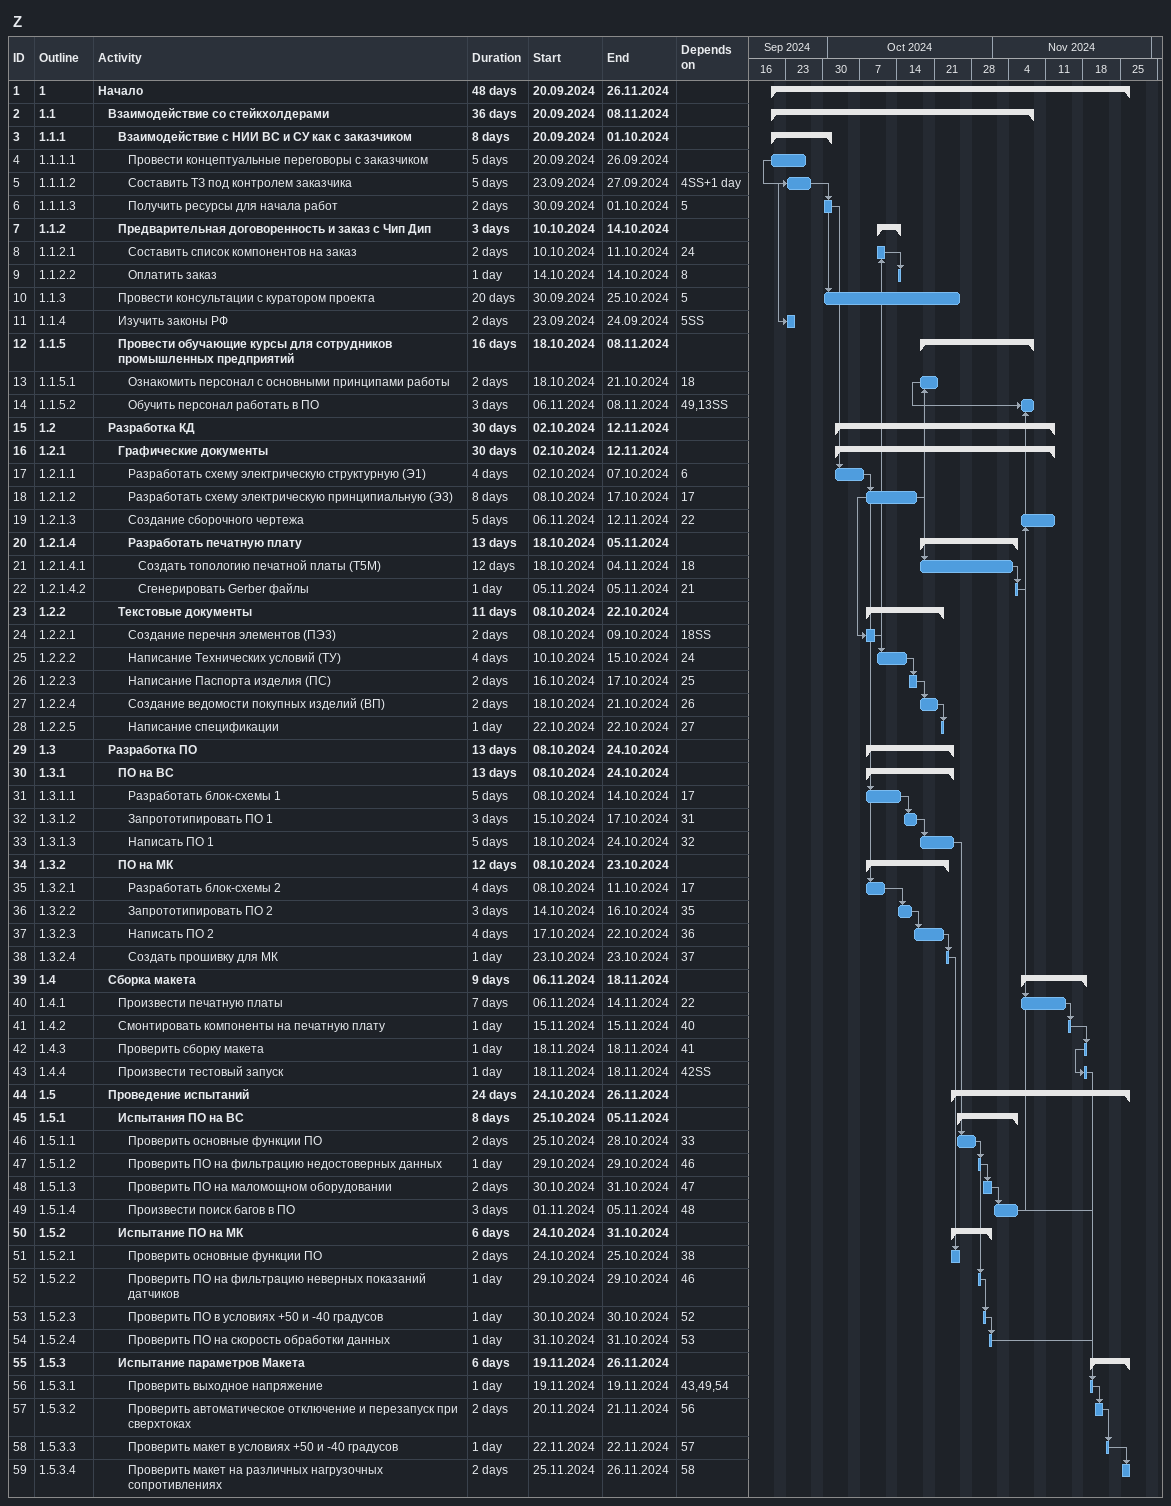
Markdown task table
Z

| ID | WBS | Task | Duration | Start | Finish | Predecessors |
|---|---|---|---|---|---|---|
| 1 | 1 | **Начало** | 48d | 2024-09-20 | 2024-11-26 |  |
| 2 | 1.1 | **Взаимодействие со стейкхолдерами** | 36d | 2024-09-20 | 2024-11-08 |  |
| 3 | 1.1.1 | **Взаимодействие с НИИ ВС и СУ как с заказчиком** | 8d | 2024-09-20 | 2024-10-01 |  |
| 4 | 1.1.1.1 | Провести концептуальные переговоры с заказчиком | 5d | 2024-09-20 | 2024-09-26 |  |
| 5 | 1.1.1.2 | Составить ТЗ под контролем заказчика | 5d | 2024-09-23 | 2024-09-27 | 4SS+1d |
| 6 | 1.1.1.3 | Получить ресурсы для начала работ | 2d | 2024-09-30 | 2024-10-01 | 5 |
| 7 | 1.1.2 | **Предварительная договоренность и заказ с Чип Дип** | 3d | 2024-10-10 | 2024-10-14 |  |
| 8 | 1.1.2.1 | Составить список компонентов на заказ | 2d | 2024-10-10 | 2024-10-11 | 24 |
| 9 | 1.1.2.2 | Оплатить заказ | 1d | 2024-10-14 | 2024-10-14 | 8 |
| 10 | 1.1.3 | Провести консультации с куратором проекта | 20d | 2024-09-30 | 2024-10-25 | 5 |
| 11 | 1.1.4 | Изучить законы РФ | 2d | 2024-09-23 | 2024-09-24 | 5SS |
| 12 | 1.1.5 | **Провести обучающие курсы для сотрудников промышленных предприятий** | 16d | 2024-10-18 | 2024-11-08 |  |
| 13 | 1.1.5.1 | Ознакомить персонал с основными принципами работы | 2d | 2024-10-18 | 2024-10-21 | 18 |
| 14 | 1.1.5.2 | Обучить персонал работать в ПО | 3d | 2024-11-06 | 2024-11-08 | 49, 13SS |
| 15 | 1.2 | **Разработка КД** | 30d | 2024-10-02 | 2024-11-12 |  |
| 16 | 1.2.1 | **Графические документы** | 30d | 2024-10-02 | 2024-11-12 |  |
| 17 | 1.2.1.1 | Разработать схему электрическую структурную (Э1) | 4d | 2024-10-02 | 2024-10-07 | 6 |
| 18 | 1.2.1.2 | Разработать схему электрическую принципиальную (Э3) | 8d | 2024-10-08 | 2024-10-17 | 17 |
| 19 | 1.2.1.3 | Создание сборочного чертежа | 5d | 2024-11-06 | 2024-11-12 | 22 |
| 20 | 1.2.1.4 | **Разработать печатную плату** | 13d | 2024-10-18 | 2024-11-05 |  |
| 21 | 1.2.1.4.1 | Создать топологию печатной платы (Т5М) | 12d | 2024-10-18 | 2024-11-04 | 18 |
| 22 | 1.2.1.4.2 | Сгенерировать Gerber файлы | 1d | 2024-11-05 | 2024-11-05 | 21 |
| 23 | 1.2.2 | **Текстовые документы** | 11d | 2024-10-08 | 2024-10-22 |  |
| 24 | 1.2.2.1 | Создание перечня элементов (ПЭ3) | 2d | 2024-10-08 | 2024-10-09 | 18SS |
| 25 | 1.2.2.2 | Написание Технических условий (ТУ) | 4d | 2024-10-10 | 2024-10-15 | 24 |
| 26 | 1.2.2.3 | Написание Паспорта изделия (ПС) | 2d | 2024-10-16 | 2024-10-17 | 25 |
| 27 | 1.2.2.4 | Создание ведомости покупных изделий (ВП) | 2d | 2024-10-18 | 2024-10-21 | 26 |
| 28 | 1.2.2.5 | Написание спецификации | 1d | 2024-10-22 | 2024-10-22 | 27 |
| 29 | 1.3 | **Разработка ПО** | 13d | 2024-10-08 | 2024-10-24 |  |
| 30 | 1.3.1 | **ПО на ВС** | 13d | 2024-10-08 | 2024-10-24 |  |
| 31 | 1.3.1.1 | Разработать блок-схемы 1 | 5d | 2024-10-08 | 2024-10-14 | 17 |
| 32 | 1.3.1.2 | Запрототипировать ПО 1 | 3d | 2024-10-15 | 2024-10-17 | 31 |
| 33 | 1.3.1.3 | Написать ПО 1 | 5d | 2024-10-18 | 2024-10-24 | 32 |
| 34 | 1.3.2 | **ПО на МК** | 12d | 2024-10-08 | 2024-10-23 |  |
| 35 | 1.3.2.1 | Разработать блок-схемы 2 | 4d | 2024-10-08 | 2024-10-11 | 17 |
| 36 | 1.3.2.2 | Запрототипировать ПО 2 | 3d | 2024-10-14 | 2024-10-16 | 35 |
| 37 | 1.3.2.3 | Написать ПО 2 | 4d | 2024-10-17 | 2024-10-22 | 36 |
| 38 | 1.3.2.4 | Создать прошивку для МК | 1d | 2024-10-23 | 2024-10-23 | 37 |
| 39 | 1.4 | **Сборка макета** | 9d | 2024-11-06 | 2024-11-18 |  |
| 40 | 1.4.1 | Произвести печатную платы | 7d | 2024-11-06 | 2024-11-14 | 22 |
| 41 | 1.4.2 | Смонтировать компоненты на печатную плату | 1d | 2024-11-15 | 2024-11-15 | 40 |
| 42 | 1.4.3 | Проверить сборку макета | 1d | 2024-11-18 | 2024-11-18 | 41 |
| 43 | 1.4.4 | Произвести тестовый запуск | 1d | 2024-11-18 | 2024-11-18 | 42SS |
| 44 | 1.5 | **Проведение испытаний** | 24d | 2024-10-24 | 2024-11-26 |  |
| 45 | 1.5.1 | **Испытания ПО на ВС** | 8d | 2024-10-25 | 2024-11-05 |  |
| 46 | 1.5.1.1 | Проверить основные функции ПО | 2d | 2024-10-25 | 2024-10-28 | 33 |
| 47 | 1.5.1.2 | Проверить ПО на фильтрацию недостоверных данных | 1d | 2024-10-29 | 2024-10-29 | 46 |
| 48 | 1.5.1.3 | Проверить ПО на маломощном оборудовании | 2d | 2024-10-30 | 2024-10-31 | 47 |
| 49 | 1.5.1.4 | Произвести поиск багов в ПО | 3d | 2024-11-01 | 2024-11-05 | 48 |
| 50 | 1.5.2 | **Испытание ПО на МК** | 6d | 2024-10-24 | 2024-10-31 |  |
| 51 | 1.5.2.1 | Проверить основные функции ПО | 2d | 2024-10-24 | 2024-10-25 | 38 |
| 52 | 1.5.2.2 | Проверить ПО на фильтрацию неверных показаний датчиков | 1d | 2024-10-29 | 2024-10-29 | 46 |
| 53 | 1.5.2.3 | Проверить ПО в условиях +50 и -40 градусов | 1d | 2024-10-30 | 2024-10-30 | 52 |
| 54 | 1.5.2.4 | Проверить ПО на скорость обработки данных | 1d | 2024-10-31 | 2024-10-31 | 53 |
| 55 | 1.5.3 | **Испытание параметров Макета** | 6d | 2024-11-19 | 2024-11-26 |  |
| 56 | 1.5.3.1 | Проверить выходное напряжение | 1d | 2024-11-19 | 2024-11-19 | 43, 49, 54 |
| 57 | 1.5.3.2 | Проверить автоматическое отключение и перезапуск при сверхтоках | 2d | 2024-11-20 | 2024-11-21 | 56 |
| 58 | 1.5.3.3 | Проверить макет в условиях +50 и -40 градусов | 1d | 2024-11-22 | 2024-11-22 | 57 |
| 59 | 1.5.3.4 | Проверить макет на различных нагрузочных сопротивлениях | 2d | 2024-11-25 | 2024-11-26 | 58 |
